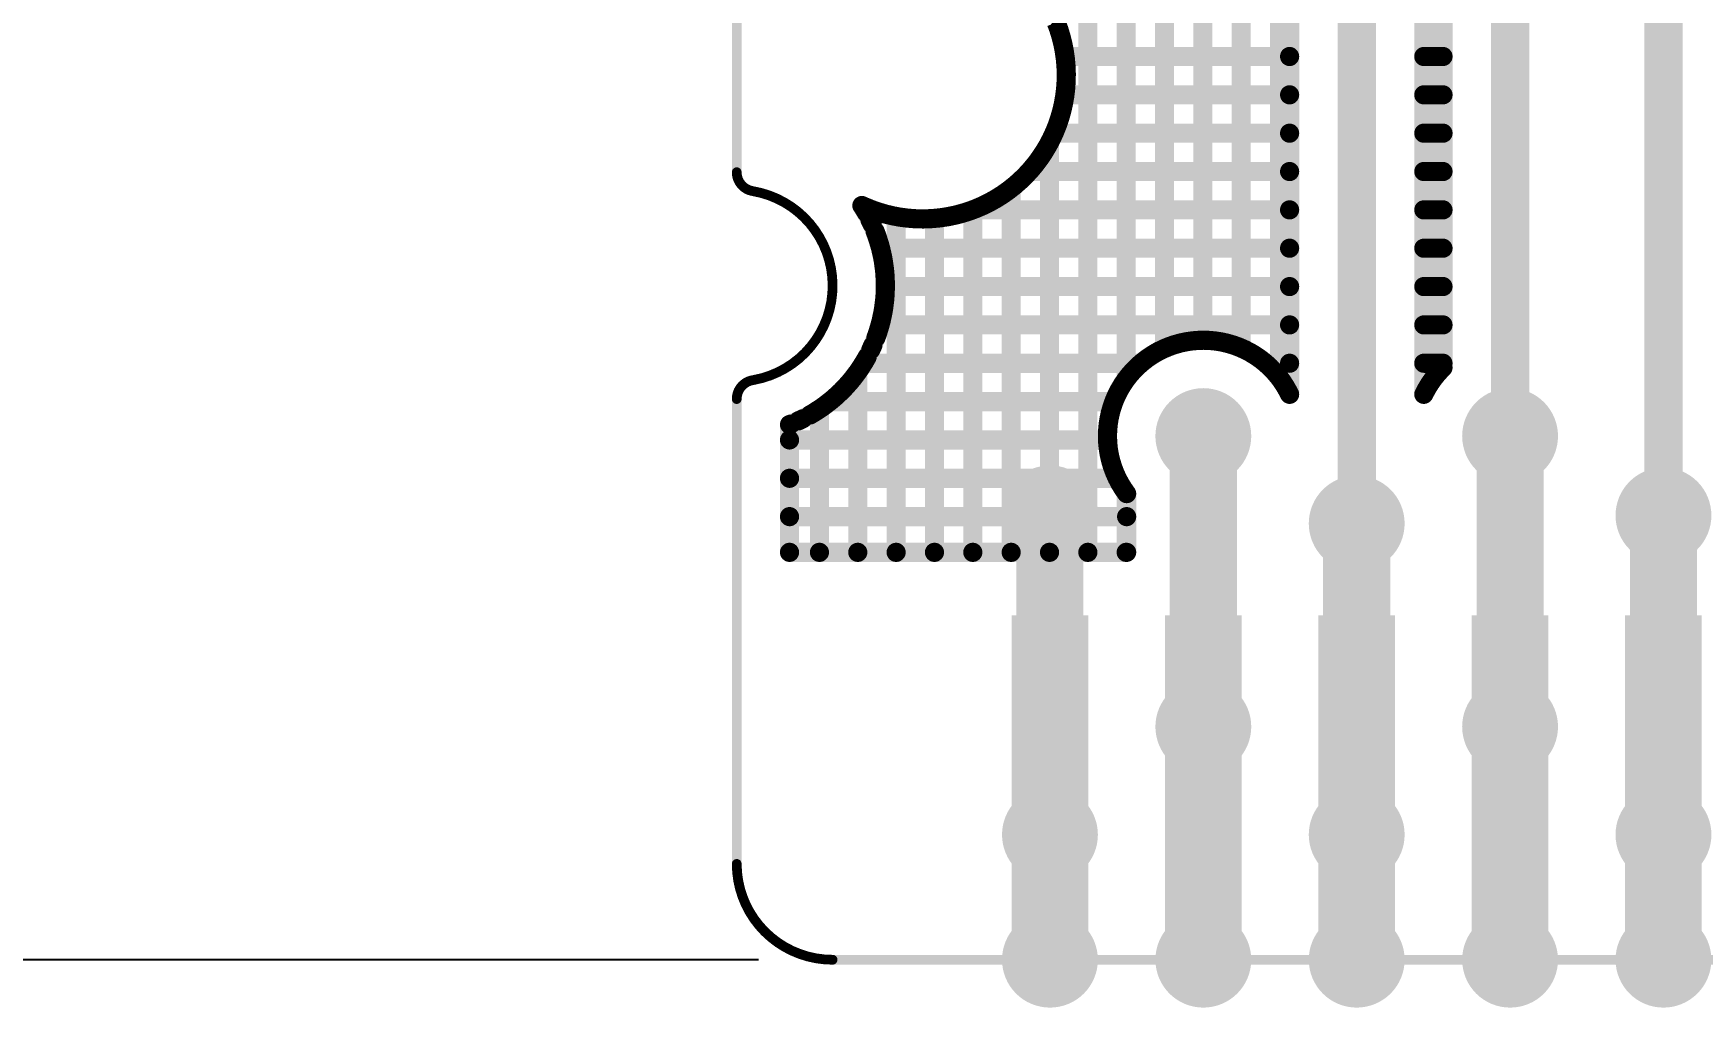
# Model space of a CAD drawing. Header units: millimetres. Extents: x 2479 to 2803, y 2230 to 2386.
# Drawn here: x 2544.54 to 2553.25, y 2288.17 to 2293.25 of the extents above; entities that cross this region are included whole.
import ezdxf

# ---------------------------------------------------------------- set-up
doc = ezdxf.new("R2010")
doc.units = ezdxf.units.MM
doc.layers.add('LAYER_23', color=9, linetype='Continuous')
doc.styles.add('標注', font='')
doc.styles.get('標注').set_extended_font_data('宋体')
doc.dimstyles.new('副本 標注', dxfattribs={"dimscale": 0, "dimtxt": 0.8, "dimasz": 0.6, "dimexe": 0.6, "dimexo": 0.4, "dimgap": 0.2, "dimtad": 0, "dimdsep": 46, "dimtxsty": '標注', "dimcen": 0.6, "dimazin": 2, "dimtfac": 1, "dimtmove": 0, "dimatfit": 3, "dimfxl": 1, "dimtolj": 1, "dimtzin": 0, "dimarcsym": 0})

# ---------------------------------------------------------------- blocks, each defined once
blk = doc.blocks.new('RECTANGLE_8')
blk.add_solid([(-0.2, 0.9), (0.2, 0.9), (-0.2, -0.9), (0.2, -0.9)])
blk = doc.blocks.new('ROUND_2')
at = {"const_width": 0.25}
blk.add_lwpolyline([(-0.125, 0, 1), (0.125, 0, 1)], format="xyb", close=True, dxfattribs=at)
blk = doc.blocks.new('ROUND_3')
at = {"const_width": 0.251}
blk.add_lwpolyline([(-0.1255, 0, 1), (0.1255, 0, 1)], format="xyb", close=True, dxfattribs=at)
blk = doc.blocks.new('ROUND_20')
at = {"const_width": 0.175}
blk.add_lwpolyline([(-0.0875, 0, 1), (0.0875, 0, 1)], format="xyb", close=True, dxfattribs=at)
blk = doc.blocks.new('ROUND_17')
at = {"const_width": 0.1}
blk.add_lwpolyline([(-0.05, 0, 1), (0.05, 0, 1)], format="xyb", close=True, dxfattribs=at)
blk = doc.blocks.new('ROUND_13')
at = {"const_width": 0.05}
blk.add_lwpolyline([(-0.025, 0, 1), (0.025, 0, 1)], format="xyb", close=True, dxfattribs=at)
blk = doc.blocks.new('ROUND_4')
at = {"const_width": 0.0254}
blk.add_lwpolyline([(-0.0127, 0, 1), (0.0127, 0, 1)], format="xyb", close=True, dxfattribs=at)
blk = doc.blocks.new('*D135')
at = {"color": 0, "lineweight": -2}
for p, q in [((2534.7054, 2303.9979), (2519.6473, 2303.9979)), ((2520.2473, 2303.3979), (2520.2473, 2299.4815)), ((2520.2473, 2289.0151), (2520.2473, 2292.9315)), ((2548.3259, 2288.4151), (2519.6473, 2288.4151))]:
    blk.add_line(p, q, dxfattribs=at)
at = {"color": 0}
for points in [[(2520.1473, 2303.3979), (2520.3473, 2303.3979), (2520.2473, 2303.9979)], [(2520.1473, 2289.0151), (2520.3473, 2289.0151), (2520.2473, 2288.4151)]]:
    blk.add_solid(points, dxfattribs=at)
at = {"layer": 'Defpoints', "color": 0}
for p in [(2535.1054, 2303.9979), (2520.2473, 2288.4151), (2548.7259, 2288.4151)]:
    blk.add_point(p, dxfattribs=at)
at = {"color": 0, "insert": (2520.2473, 2296.2065), "char_height": 1, "attachment_point": 5, "rotation": 90, "style": '標注'}
blk.add_mtext('\\A1;15.6%%P0.3', dxfattribs=at)

msp = doc.modelspace()

# ---------------------------------------------------------------- linework, layer by layer
at = {"layer": 'LAYER_23'}
for points, const_width in [([(2550.0446, 2290.5401), (2550.0446, 2301.3036)], 0.1), ([(2551.0446, 2291.4491), (2551.0446, 2299.4411)], 0.1), ([(2550.2446, 2291.4432), (2550.2446, 2299.3152)], 0.1), ([(2550.4446, 2291.6035), (2550.4446, 2299.1921)], 0.1), ([(2550.6446, 2291.6463), (2550.6446, 2299.1699)], 0.1), ([(2550.8446, 2291.6054), (2550.8446, 2299.2322)], 0.1), ([(2551.8446, 2291.4431), (2551.8446, 2297.9121)], 0.1), ([(2551.4469, 2290.69), (2551.4469, 2297.668)], 0.2), ([(2551.0969, 2291.3643), (2551.0969, 2297.668)], 0.1), ([(2551.7969, 2297.668), (2551.7969, 2291.3643)], 0.1), ([(2553.0469, 2290.7322), (2553.0469, 2294.8394)], 0.2), ([(2548.2132, 2292.5228), (2548.2132, 2294.8331)], 0.0508), ([(2552.2469, 2291.1464), (2552.2469, 2294.2464)], 0.2), ([(2551.8969, 2291.5035), (2551.8969, 2294.2464)], 0.1), ([(2549.8804, 2293.3028), (2549.8937, 2293.2661)], 0.1), ([(2549.8937, 2293.2661), (2549.9051, 2293.2288)], 0.1), ([(2549.9051, 2293.2288), (2549.9145, 2293.1909)], 0.1), ([(2549.9145, 2293.1909), (2549.9219, 2293.1526)], 0.1), ([(2549.9219, 2293.1526), (2549.9273, 2293.1139)], 0.1), ([(2549.9256, 2293.1263), (2551.0969, 2293.1263)], 0.1), ([(2549.9256, 2293.1263), (2551.0969, 2293.1263)], 0.1), ([(2549.9273, 2293.1139), (2549.9307, 2293.075)], 0.1), ([(2549.9307, 2293.075), (2549.9321, 2293.036)], 0.1), ([(2551.7969, 2293.1263), (2551.8969, 2293.1263)], 0.1), ([(2551.7969, 2293.1263), (2551.8969, 2293.1263)], 0.1), ([(2549.9314, 2292.997), (2549.9287, 2292.958)], 0.1), ([(2549.9321, 2293.036), (2549.9314, 2292.997)], 0.1), ([(2549.924, 2292.9193), (2549.9173, 2292.8808)], 0.1), ([(2549.9287, 2292.958), (2549.924, 2292.9193)], 0.1), ([(2549.9249, 2292.9263), (2551.0969, 2292.9263)], 0.1), ([(2549.9249, 2292.9263), (2551.0969, 2292.9263)], 0.1), ([(2551.7969, 2292.9263), (2551.8969, 2292.9263)], 0.1), ([(2551.7969, 2292.9263), (2551.8969, 2292.9263)], 0.1), ([(2549.9086, 2292.8428), (2549.8979, 2292.8052)], 0.1), ([(2549.9173, 2292.8808), (2549.9086, 2292.8428)], 0.1), ([(2549.8708, 2292.7321), (2549.8544, 2292.6966)], 0.1), ([(2549.8682, 2292.7263), (2551.0969, 2292.7263)], 0.1), ([(2549.8682, 2292.7263), (2551.0969, 2292.7263)], 0.1), ([(2549.8853, 2292.7683), (2549.8708, 2292.7321)], 0.1), ([(2549.8979, 2292.8052), (2549.8853, 2292.7683)], 0.1), ([(2551.7969, 2292.7263), (2551.8969, 2292.7263)], 0.1), ([(2551.7969, 2292.7263), (2551.8969, 2292.7263)], 0.1), ([(2549.8362, 2292.6621), (2549.8162, 2292.6286)], 0.1), ([(2549.8544, 2292.6966), (2549.8362, 2292.6621)], 0.1), ([(2549.8446, 2290.5401), (2549.8446, 2292.6781)], 0.1), ([(2549.7712, 2292.5648), (2549.7462, 2292.5348)], 0.1), ([(2549.7945, 2292.5961), (2549.7712, 2292.5648)], 0.1), ([(2549.8162, 2292.6286), (2549.7945, 2292.5961)], 0.1), ([(2548.2137, 2292.5133), (2548.2132, 2292.5228)], 0.0508), ([(2548.2149, 2292.5047), (2548.2137, 2292.5133)], 0.0508), ([(2548.2168, 2292.4962), (2548.2149, 2292.5047)], 0.0508), ([(2548.2195, 2292.4879), (2548.2168, 2292.4962)], 0.0508), ([(2549.6918, 2292.4789), (2549.6625, 2292.4531)], 0.1), ([(2549.7197, 2292.5061), (2549.6918, 2292.4789)], 0.1), ([(2549.7462, 2292.5348), (2549.7197, 2292.5061)], 0.1), ([(2549.7384, 2292.5263), (2551.0969, 2292.5263)], 0.1), ([(2549.7384, 2292.5263), (2551.0969, 2292.5263)], 0.1), ([(2551.7969, 2292.5263), (2551.8969, 2292.5263)], 0.1), ([(2551.7969, 2292.5263), (2551.8969, 2292.5263)], 0.1), ([(2548.2229, 2292.4799), (2548.2195, 2292.4879)], 0.0508), ([(2548.227, 2292.4722), (2548.2229, 2292.4799)], 0.0508), ([(2548.2317, 2292.4648), (2548.227, 2292.4722)], 0.0508), ([(2548.2371, 2292.4579), (2548.2317, 2292.4648)], 0.0508), ([(2548.243, 2292.4516), (2548.2371, 2292.4579)], 0.0508), ([(2548.2495, 2292.4457), (2548.243, 2292.4516)], 0.0508), ([(2548.2565, 2292.4404), (2548.2495, 2292.4457)], 0.0508), ([(2548.2639, 2292.4358), (2548.2565, 2292.4404)], 0.0508), ([(2548.2716, 2292.4318), (2548.2639, 2292.4358)], 0.0508), ([(2548.2797, 2292.4286), (2548.2716, 2292.4318)], 0.0508), ([(2548.2881, 2292.426), (2548.2797, 2292.4286)], 0.0508), ([(2548.2966, 2292.4242), (2548.2881, 2292.426)], 0.0508), ([(2548.3392, 2292.415), (2548.2966, 2292.4242)], 0.0508), ([(2548.3809, 2292.4022), (2548.3392, 2292.415)], 0.0508), ([(2548.4213, 2292.3858), (2548.3809, 2292.4022)], 0.0508), ([(2549.5671, 2292.3854), (2549.533, 2292.3663)], 0.1), ([(2549.6, 2292.4063), (2549.5671, 2292.3854)], 0.1), ([(2549.6319, 2292.4289), (2549.6, 2292.4063)], 0.1), ([(2549.6625, 2292.4531), (2549.6319, 2292.4289)], 0.1), ([(2549.6446, 2290.5401), (2549.6446, 2292.439)], 0.1), ([(2548.4602, 2292.3659), (2548.4213, 2292.3858)], 0.0508), ([(2548.4971, 2292.3428), (2548.4602, 2292.3659)], 0.0508), ([(2548.5319, 2292.3165), (2548.4971, 2292.3428)], 0.0508), ([(2548.5643, 2292.2872), (2548.5319, 2292.3165)], 0.0508), ([(2548.8788, 2292.3432), (2548.8659, 2292.349)], 0.1), ([(2548.8659, 2292.349), (2548.8757, 2292.3338)], 0.1), ([(2548.8757, 2292.3338), (2548.8879, 2292.3131)], 0.1), ([(2548.9149, 2292.3283), (2548.8788, 2292.3432)], 0.1), ([(2548.8801, 2292.3263), (2548.9205, 2292.3263)], 0.1), ([(2548.8801, 2292.3263), (2548.9205, 2292.3263)], 0.1), ([(2548.8879, 2292.3131), (2548.9083, 2292.2746)], 0.1), ([(2548.9517, 2292.3154), (2548.9149, 2292.3283)], 0.1), ([(2548.9891, 2292.3044), (2548.9517, 2292.3154)], 0.1), ([(2549.0271, 2292.2953), (2548.9891, 2292.3044)], 0.1), ([(2549.0655, 2292.2882), (2549.0271, 2292.2953)], 0.1), ([(2549.0446, 2290.5401), (2549.0446, 2292.2921)], 0.1), ([(2549.3124, 2292.2905), (2549.2738, 2292.2847)], 0.1), ([(2549.3507, 2292.2983), (2549.3124, 2292.2905)], 0.1), ([(2549.3884, 2292.308), (2549.3507, 2292.2983)], 0.1), ([(2549.4257, 2292.3197), (2549.3884, 2292.308)], 0.1), ([(2549.4623, 2292.3334), (2549.4257, 2292.3197)], 0.1), ([(2549.4434, 2292.3263), (2551.0969, 2292.3263)], 0.1), ([(2549.4434, 2292.3263), (2551.0969, 2292.3263)], 0.1), ([(2549.4446, 2290.5401), (2549.4446, 2292.3268)], 0.1), ([(2549.4981, 2292.3489), (2549.4623, 2292.3334)], 0.1), ([(2549.533, 2292.3663), (2549.4981, 2292.3489)], 0.1), ([(2551.7969, 2292.3263), (2551.8969, 2292.3263)], 0.1), ([(2551.7969, 2292.3263), (2551.8969, 2292.3263)], 0.1), ([(2548.594, 2292.2553), (2548.5643, 2292.2872)], 0.0508), ([(2548.6208, 2292.2208), (2548.594, 2292.2553)], 0.0508), ([(2548.9083, 2292.2746), (2548.9186, 2292.2529)], 0.1), ([(2548.9186, 2292.2529), (2548.9356, 2292.2127)], 0.1), ([(2548.9356, 2292.2127), (2548.9439, 2292.1902)], 0.1), ([(2549.1042, 2292.2832), (2549.0655, 2292.2882)], 0.1), ([(2549.1431, 2292.2801), (2549.1042, 2292.2832)], 0.1), ([(2549.1821, 2292.2791), (2549.1431, 2292.2801)], 0.1), ([(2549.1959, 2292.2792), (2549.1821, 2292.2791)], 0.1), ([(2549.2349, 2292.281), (2549.1959, 2292.2792)], 0.1), ([(2549.2738, 2292.2847), (2549.2349, 2292.281)], 0.1), ([(2549.2446, 2290.5401), (2549.2446, 2292.2819)], 0.1), ([(2548.6445, 2292.1842), (2548.6208, 2292.2208)], 0.0508), ([(2548.6649, 2292.1457), (2548.6445, 2292.1842)], 0.0508), ([(2548.6819, 2292.1055), (2548.6649, 2292.1457)], 0.0508), ([(2548.9439, 2292.1902), (2548.9573, 2292.1487)], 0.1), ([(2548.9573, 2292.1487), (2548.9637, 2292.1255)], 0.1), ([(2548.9635, 2292.1263), (2551.0969, 2292.1263)], 0.1), ([(2548.9635, 2292.1263), (2551.0969, 2292.1263)], 0.1), ([(2548.9637, 2292.1255), (2548.9735, 2292.083)], 0.1), ([(2551.7969, 2292.1263), (2551.8969, 2292.1263)], 0.1), ([(2551.7969, 2292.1263), (2551.8969, 2292.1263)], 0.1), ([(2548.6953, 2292.064), (2548.6819, 2292.1055)], 0.0508), ([(2548.705, 2292.0215), (2548.6953, 2292.064)], 0.0508), ([(2548.9735, 2292.083), (2548.9778, 2292.0594)], 0.1), ([(2548.9778, 2292.0594), (2548.9838, 2292.0161)], 0.1), ([(2548.711, 2291.9783), (2548.705, 2292.0215)], 0.0508), ([(2548.7132, 2291.9347), (2548.711, 2291.9783)], 0.0508), ([(2548.9838, 2292.0161), (2548.9861, 2291.9922)], 0.1), ([(2548.9861, 2291.9922), (2548.9883, 2291.9487)], 0.1), ([(2548.9883, 2291.9487), (2548.9885, 2291.9246)], 0.1), ([(2548.7063, 2291.8478), (2548.7116, 2291.8911)], 0.0508), ([(2548.7116, 2291.8911), (2548.7132, 2291.9347)], 0.0508), ([(2548.9849, 2291.8571), (2548.9795, 2291.8138)], 0.1), ([(2548.9869, 2291.881), (2548.9849, 2291.8571)], 0.1), ([(2548.9885, 2291.9246), (2548.9869, 2291.881)], 0.1), ([(2548.9884, 2291.9263), (2551.0969, 2291.9263)], 0.1), ([(2548.9884, 2291.9263), (2551.0969, 2291.9263)], 0.1), ([(2551.7969, 2291.9263), (2551.8969, 2291.9263)], 0.1), ([(2551.7969, 2291.9263), (2551.8969, 2291.9263)], 0.1), ([(2548.6843, 2291.7635), (2548.6971, 2291.8052)], 0.0508), ([(2548.6971, 2291.8052), (2548.7063, 2291.8478)], 0.0508), ([(2548.9755, 2291.7901), (2548.9664, 2291.7475)], 0.1), ([(2548.9795, 2291.8138), (2548.9755, 2291.7901)], 0.1), ([(2548.648, 2291.6842), (2548.6679, 2291.7231)], 0.0508), ([(2548.6679, 2291.7231), (2548.6843, 2291.7635)], 0.0508), ([(2548.9475, 2291.6825), (2548.9395, 2291.6599)], 0.1), ([(2548.9603, 2291.7242), (2548.9475, 2291.6825)], 0.1), ([(2548.9664, 2291.7475), (2548.9603, 2291.7242)], 0.1), ([(2548.9609, 2291.7263), (2551.0969, 2291.7263)], 0.1), ([(2548.9609, 2291.7263), (2551.0969, 2291.7263)], 0.1), ([(2551.7969, 2291.7263), (2551.8969, 2291.7263)], 0.1), ([(2551.7969, 2291.7263), (2551.8969, 2291.7263)], 0.1), ([(2548.5985, 2291.6125), (2548.6248, 2291.6473)], 0.0508), ([(2548.6248, 2291.6473), (2548.648, 2291.6842)], 0.0508), ([(2548.9131, 2291.5976), (2548.8932, 2291.5588)], 0.1), ([(2548.9231, 2291.6195), (2548.9131, 2291.5976)], 0.1), ([(2548.9395, 2291.6599), (2548.9231, 2291.6195)], 0.1), ([(2550.4103, 2291.5869), (2550.4389, 2291.601)], 0.1), ([(2550.4389, 2291.601), (2550.4683, 2291.6134)], 0.1), ([(2550.4683, 2291.6134), (2550.4984, 2291.6238)], 0.1), ([(2550.4984, 2291.6238), (2550.5291, 2291.6323)], 0.1), ([(2550.5291, 2291.6323), (2550.5603, 2291.6388)], 0.1), ([(2550.5603, 2291.6388), (2550.5918, 2291.6433)], 0.1), ([(2550.5918, 2291.6433), (2550.6236, 2291.6458)], 0.1), ([(2550.6236, 2291.6458), (2550.6469, 2291.6464)], 0.1), ([(2550.6469, 2291.6464), (2550.6788, 2291.6454)], 0.1), ([(2550.6788, 2291.6454), (2550.7105, 2291.6423)], 0.1), ([(2550.7105, 2291.6423), (2550.742, 2291.6373)], 0.1), ([(2550.742, 2291.6373), (2550.7731, 2291.6302)], 0.1), ([(2550.7731, 2291.6302), (2550.8036, 2291.6212)], 0.1), ([(2550.8036, 2291.6212), (2550.8336, 2291.6103)], 0.1), ([(2550.8336, 2291.6103), (2550.8627, 2291.5974)], 0.1), ([(2550.8627, 2291.5974), (2550.891, 2291.5828)], 0.1), ([(2548.5029, 2291.5236), (2548.5373, 2291.5504)], 0.0508), ([(2548.5373, 2291.5504), (2548.5693, 2291.5801)], 0.0508), ([(2548.5693, 2291.5801), (2548.5985, 2291.6125)], 0.0508), ([(2548.8813, 2291.5379), (2548.8582, 2291.501)], 0.1), ([(2548.8741, 2291.5263), (2550.3223, 2291.5263)], 0.1), ([(2548.8741, 2291.5263), (2550.3223, 2291.5263)], 0.1), ([(2548.8932, 2291.5588), (2548.8813, 2291.5379)], 0.1), ([(2550.2842, 2291.4905), (2550.3069, 2291.5129)], 0.1), ([(2550.3069, 2291.5129), (2550.3309, 2291.5338)], 0.1), ([(2550.3309, 2291.5338), (2550.3562, 2291.5532)], 0.1), ([(2550.3562, 2291.5532), (2550.3827, 2291.5709)], 0.1), ([(2550.3827, 2291.5709), (2550.4103, 2291.5869)], 0.1), ([(2550.891, 2291.5828), (2550.9183, 2291.5663)], 0.1), ([(2550.9183, 2291.5663), (2550.9446, 2291.5482)], 0.1), ([(2550.9446, 2291.5482), (2550.9695, 2291.5284)], 0.1), ([(2550.9695, 2291.5284), (2550.9932, 2291.5071)], 0.1), ([(2550.9718, 2291.5263), (2551.0969, 2291.5263)], 0.1), ([(2550.9718, 2291.5263), (2551.0969, 2291.5263)], 0.1), ([(2550.9932, 2291.5071), (2551.0155, 2291.4843)], 0.1), ([(2551.7969, 2291.5263), (2551.8969, 2291.5263)], 0.1), ([(2551.7969, 2291.5263), (2551.8969, 2291.5263)], 0.1), ([(2548.3036, 2291.4394), (2548.3461, 2291.4491)], 0.0508), ([(2548.3461, 2291.4491), (2548.3876, 2291.4625)], 0.0508), ([(2548.3876, 2291.4625), (2548.4278, 2291.4795)], 0.0508), ([(2548.4278, 2291.4795), (2548.4663, 2291.4999)], 0.0508), ([(2548.4663, 2291.4999), (2548.5029, 2291.5236)], 0.0508), ([(2548.8029, 2291.4279), (2548.7737, 2291.3955)], 0.1), ([(2548.8182, 2291.4464), (2548.8029, 2291.4279)], 0.1), ([(2548.8445, 2291.4812), (2548.8182, 2291.4464)], 0.1), ([(2548.8582, 2291.501), (2548.8445, 2291.4812)], 0.1), ([(2548.8446, 2290.5401), (2548.8446, 2291.4813)], 0.1), ([(2550.2254, 2291.4153), (2550.2434, 2291.4416)], 0.1), ([(2550.2434, 2291.4416), (2550.263, 2291.4667)], 0.1), ([(2550.263, 2291.4667), (2550.2842, 2291.4905)], 0.1), ([(2551.0155, 2291.4843), (2551.0363, 2291.4601)], 0.1), ([(2551.0363, 2291.4601), (2551.0555, 2291.4347)], 0.1), ([(2551.0555, 2291.4347), (2551.073, 2291.4081)], 0.1), ([(2551.8117, 2291.3926), (2551.8283, 2291.4198)], 0.1), ([(2551.8283, 2291.4198), (2551.8466, 2291.4459)], 0.1), ([(2551.8466, 2291.4459), (2551.8665, 2291.4708)], 0.1), ([(2551.8665, 2291.4708), (2551.8879, 2291.4944)], 0.1), ([(2551.8879, 2291.4944), (2551.8969, 2291.5035)], 0.1), ([(2548.2136, 2291.3483), (2548.2148, 2291.3569)], 0.0508), ([(2548.2148, 2291.3569), (2548.2167, 2291.3654)], 0.0508), ([(2548.2167, 2291.3654), (2548.2193, 2291.3738)], 0.0508), ([(2548.2193, 2291.3738), (2548.2226, 2291.3818)], 0.0508), ([(2548.2226, 2291.3818), (2548.2266, 2291.3896)], 0.0508), ([(2548.2266, 2291.3896), (2548.2313, 2291.3969)], 0.0508), ([(2548.2313, 2291.3969), (2548.2366, 2291.4038)], 0.0508), ([(2548.2366, 2291.4038), (2548.2425, 2291.4103)], 0.0508), ([(2548.2425, 2291.4103), (2548.249, 2291.4162)], 0.0508), ([(2548.249, 2291.4162), (2548.2559, 2291.4215)], 0.0508), ([(2548.2559, 2291.4215), (2548.2632, 2291.4262)], 0.0508), ([(2548.2632, 2291.4262), (2548.271, 2291.4302)], 0.0508), ([(2548.271, 2291.4302), (2548.279, 2291.4335)], 0.0508), ([(2548.279, 2291.4335), (2548.2874, 2291.4361)], 0.0508), ([(2548.2874, 2291.4361), (2548.2966, 2291.4382)], 0.0508), ([(2548.2966, 2291.4382), (2548.3036, 2291.4394)], 0.0508), ([(2548.7065, 2291.3331), (2548.6721, 2291.3063)], 0.1), ([(2548.7248, 2291.3487), (2548.7065, 2291.3331)], 0.1), ([(2548.7568, 2291.3784), (2548.7248, 2291.3487)], 0.1), ([(2548.7737, 2291.3955), (2548.7568, 2291.3784)], 0.1), ([(2550.182, 2291.3302), (2550.1946, 2291.3595)], 0.1), ([(2550.1946, 2291.3595), (2550.2091, 2291.3879)], 0.1), ([(2550.2091, 2291.3879), (2550.2254, 2291.4153)], 0.1), ([(2551.073, 2291.4081), (2551.0888, 2291.3804)], 0.1), ([(2551.0888, 2291.3804), (2551.0969, 2291.3643)], 0.1), ([(2551.7969, 2291.3643), (2551.8117, 2291.3926)], 0.1), ([(2548.2132, 2291.3396), (2548.2136, 2291.3483)], 0.0508), ([(2548.2132, 2288.9151), (2548.2132, 2291.3396)], 0.0508), ([(2548.5952, 2291.2565), (2548.5567, 2291.2361)], 0.1), ([(2548.6159, 2291.2687), (2548.5952, 2291.2565)], 0.1), ([(2548.6525, 2291.2924), (2548.6159, 2291.2687)], 0.1), ([(2548.6446, 2290.5401), (2548.6446, 2291.2873)], 0.1), ([(2548.6721, 2291.3063), (2548.6525, 2291.2924)], 0.1), ([(2548.6978, 2291.3263), (2550.1806, 2291.3263)], 0.1), ([(2548.6978, 2291.3263), (2550.1806, 2291.3263)], 0.1), ([(2550.1555, 2291.2385), (2550.1624, 2291.2696)], 0.1), ([(2550.1624, 2291.2696), (2550.1712, 2291.3002)], 0.1), ([(2550.1712, 2291.3002), (2550.182, 2291.3302)], 0.1), ([(2550.6469, 2291.1464), (2550.6469, 2289.3115)], 0.35), ([(2552.2469, 2291.1464), (2552.2469, 2289.3115)], 0.35), ([(2548.4948, 2291.2089), (2548.4886, 2291.2063)], 0.1), ([(2548.4886, 2291.2063), (2548.4886, 2290.5401)], 0.1), ([(2548.5349, 2291.2258), (2548.4948, 2291.2089)], 0.1), ([(2548.5567, 2291.2361), (2548.5349, 2291.2258)], 0.1), ([(2550.147, 2291.1434), (2550.1478, 2291.1753)], 0.1), ([(2550.1478, 2291.1753), (2550.1506, 2291.207)], 0.1), ([(2550.1506, 2291.207), (2550.1555, 2291.2385)], 0.1), ([(2548.4886, 2291.1263), (2550.1476, 2291.1263)], 0.1), ([(2548.4886, 2291.1263), (2550.1476, 2291.1263)], 0.1), ([(2550.1482, 2291.1116), (2550.147, 2291.1434)], 0.1), ([(2550.1514, 2291.0799), (2550.1482, 2291.1116)], 0.1), ([(2550.1566, 2291.0484), (2550.1514, 2291.0799)], 0.1), ([(2550.1639, 2291.0174), (2550.1566, 2291.0484)], 0.1), ([(2550.1731, 2290.9869), (2550.1639, 2291.0174)], 0.1), ([(2550.1842, 2290.957), (2550.1731, 2290.9869)], 0.1), ([(2548.4886, 2290.9263), (2550.198, 2290.9263)], 0.1), ([(2548.4886, 2290.9263), (2550.198, 2290.9263)], 0.1), ([(2550.1972, 2290.9279), (2550.1842, 2290.957)], 0.1), ([(2550.212, 2290.8997), (2550.1972, 2290.9279)], 0.1), ([(2550.2286, 2290.8725), (2550.212, 2290.8997)], 0.1), ([(2549.8469, 2290.7429), (2549.8469, 2289.3115)], 0.35), ([(2550.2469, 2290.8464), (2550.2286, 2290.8725)], 0.1), ([(2550.2446, 2290.5401), (2550.2446, 2290.8497)], 0.1), ([(2550.2469, 2290.5401), (2550.2469, 2290.8464)], 0.1), ([(2551.4469, 2290.69), (2551.4469, 2289.3115)], 0.35), ([(2553.0469, 2290.7322), (2553.0469, 2289.3115)], 0.35), ([(2548.4886, 2290.7263), (2550.2469, 2290.7263)], 0.1), ([(2548.4886, 2290.7263), (2550.2469, 2290.7263)], 0.1), ([(2548.4886, 2290.5401), (2550.2469, 2290.5401)], 0.1), ([(2548.2152, 2288.8715), (2548.2132, 2288.9151)], 0.0508), ([(2548.2208, 2288.8283), (2548.2152, 2288.8715)], 0.0508), ([(2548.2303, 2288.7857), (2548.2208, 2288.8283)], 0.0508), ([(2548.2434, 2288.7441), (2548.2303, 2288.7857)], 0.0508), ([(2548.2601, 2288.7038), (2548.2434, 2288.7441)], 0.0508), ([(2548.2802, 2288.6651), (2548.2601, 2288.7038)], 0.0508), ([(2548.3037, 2288.6283), (2548.2802, 2288.6651)], 0.0508), ([(2548.3302, 2288.5937), (2548.3037, 2288.6283)], 0.0508), ([(2548.3597, 2288.5615), (2548.3302, 2288.5937)], 0.0508), ([(2548.3919, 2288.5321), (2548.3597, 2288.5615)], 0.0508), ([(2548.4265, 2288.5055), (2548.3919, 2288.5321)], 0.0508), ([(2548.4632, 2288.4821), (2548.4265, 2288.5055)], 0.0508), ([(2548.5019, 2288.4619), (2548.4632, 2288.4821)], 0.0508), ([(2548.5422, 2288.4453), (2548.5019, 2288.4619)], 0.0508), ([(2548.5838, 2288.4321), (2548.5422, 2288.4453)], 0.0508), ([(2548.6264, 2288.4227), (2548.5838, 2288.4321)], 0.0508), ([(2548.6697, 2288.417), (2548.6264, 2288.4227)], 0.0508), ([(2548.7132, 2288.4151), (2548.6697, 2288.417)], 0.0508), ([(2559.7132, 2288.4151), (2548.7132, 2288.4151)], 0.0508)]:
    msp.add_lwpolyline(points, dxfattribs=dict(at, const_width=const_width))

# ---------------------------------------------------------------- block references
at = {"layer": 'LAYER_23', "xscale": -1}
for name, p in [('ROUND_13', (2549.8937, 2293.2661)), ('ROUND_13', (2549.9051, 2293.2288)), ('ROUND_13', (2549.9145, 2293.1909)), ('ROUND_13', (2549.9219, 2293.1526)), ('ROUND_13', (2549.9256, 2293.1263)), ('ROUND_13', (2549.9256, 2293.1263)), ('ROUND_13', (2549.9273, 2293.1139)), ('ROUND_13', (2549.9307, 2293.075)), ('ROUND_13', (2551.0969, 2293.1263)), ('ROUND_13', (2551.0969, 2293.1263)), ('ROUND_13', (2551.7969, 2293.1263)), ('ROUND_13', (2551.7969, 2293.1263)), ('ROUND_13', (2551.8969, 2293.1263)), ('ROUND_13', (2551.8969, 2293.1263)), ('ROUND_13', (2549.9314, 2292.997)), ('ROUND_13', (2549.9321, 2293.036)), ('ROUND_13', (2549.924, 2292.9193)), ('ROUND_13', (2549.9249, 2292.9263)), ('ROUND_13', (2549.9249, 2292.9263)), ('ROUND_13', (2549.9287, 2292.958)), ('ROUND_13', (2551.0969, 2292.9263)), ('ROUND_13', (2551.0969, 2292.9263)), ('ROUND_13', (2551.7969, 2292.9263)), ('ROUND_13', (2551.7969, 2292.9263)), ('ROUND_13', (2551.8969, 2292.9263)), ('ROUND_13', (2551.8969, 2292.9263)), ('ROUND_13', (2549.9086, 2292.8428)), ('ROUND_13', (2549.9173, 2292.8808)), ('ROUND_13', (2549.8682, 2292.7263)), ('ROUND_13', (2549.8682, 2292.7263)), ('ROUND_13', (2549.8708, 2292.7321)), ('ROUND_13', (2549.8853, 2292.7683)), ('ROUND_13', (2549.8979, 2292.8052)), ('ROUND_13', (2551.0969, 2292.7263)), ('ROUND_13', (2551.0969, 2292.7263)), ('ROUND_13', (2551.7969, 2292.7263)), ('ROUND_13', (2551.7969, 2292.7263)), ('ROUND_13', (2551.8969, 2292.7263)), ('ROUND_13', (2551.8969, 2292.7263)), ('ROUND_13', (2549.8362, 2292.6621)), ('ROUND_13', (2549.8446, 2292.6781)), ('ROUND_13', (2549.8544, 2292.6966)), ('ROUND_13', (2549.7712, 2292.5648)), ('ROUND_13', (2549.7945, 2292.5961)), ('ROUND_13', (2549.8162, 2292.6286)), ('ROUND_4', (2548.2132, 2292.5228)), ('ROUND_4', (2548.2137, 2292.5133)), ('ROUND_4', (2548.2149, 2292.5047)), ('ROUND_4', (2548.2168, 2292.4962)), ('ROUND_13', (2549.6918, 2292.4789)), ('ROUND_13', (2549.7197, 2292.5061)), ('ROUND_13', (2549.7384, 2292.5263)), ('ROUND_13', (2549.7384, 2292.5263)), ('ROUND_13', (2549.7462, 2292.5348)), ('ROUND_13', (2551.0969, 2292.5263)), ('ROUND_13', (2551.0969, 2292.5263)), ('ROUND_13', (2551.7969, 2292.5263)), ('ROUND_13', (2551.7969, 2292.5263)), ('ROUND_13', (2551.8969, 2292.5263)), ('ROUND_13', (2551.8969, 2292.5263)), ('ROUND_4', (2548.2195, 2292.4879)), ('ROUND_4', (2548.2229, 2292.4799)), ('ROUND_4', (2548.227, 2292.4722)), ('ROUND_4', (2548.2317, 2292.4648)), ('ROUND_4', (2548.2371, 2292.4579)), ('ROUND_4', (2548.243, 2292.4516)), ('ROUND_4', (2548.2495, 2292.4457)), ('ROUND_4', (2548.2565, 2292.4404)), ('ROUND_4', (2548.2639, 2292.4358)), ('ROUND_4', (2548.2716, 2292.4318)), ('ROUND_4', (2548.2797, 2292.4286)), ('ROUND_4', (2548.2881, 2292.426)), ('ROUND_4', (2548.2966, 2292.4242)), ('ROUND_4', (2548.3392, 2292.415)), ('ROUND_4', (2548.3809, 2292.4022)), ('ROUND_13', (2549.5671, 2292.3854)), ('ROUND_13', (2549.6, 2292.4063)), ('ROUND_13', (2549.6319, 2292.4289)), ('ROUND_13', (2549.6446, 2292.439)), ('ROUND_13', (2549.6625, 2292.4531)), ('ROUND_4', (2548.4213, 2292.3858)), ('ROUND_4', (2548.4602, 2292.3659)), ('ROUND_4', (2548.4971, 2292.3428)), ('ROUND_4', (2548.5319, 2292.3165)), ('ROUND_13', (2548.8659, 2292.349)), ('ROUND_13', (2548.8757, 2292.3338)), ('ROUND_13', (2548.8788, 2292.3432)), ('ROUND_13', (2548.8801, 2292.3263)), ('ROUND_13', (2548.8801, 2292.3263)), ('ROUND_13', (2548.8879, 2292.3131)), ('ROUND_13', (2548.9149, 2292.3283)), ('ROUND_13', (2548.9205, 2292.3263)), ('ROUND_13', (2548.9205, 2292.3263)), ('ROUND_13', (2548.9517, 2292.3154)), ('ROUND_13', (2548.9891, 2292.3044)), ('ROUND_13', (2549.0271, 2292.2953)), ('ROUND_13', (2549.0446, 2292.2921)), ('ROUND_13', (2549.3124, 2292.2905)), ('ROUND_13', (2549.3507, 2292.2983)), ('ROUND_13', (2549.3884, 2292.308)), ('ROUND_13', (2549.4257, 2292.3197)), ('ROUND_13', (2549.4434, 2292.3263)), ('ROUND_13', (2549.4434, 2292.3263)), ('ROUND_13', (2549.4446, 2292.3268)), ('ROUND_13', (2549.4623, 2292.3334)), ('ROUND_13', (2549.4981, 2292.3489)), ('ROUND_13', (2549.533, 2292.3663)), ('ROUND_13', (2551.0969, 2292.3263)), ('ROUND_13', (2551.0969, 2292.3263)), ('ROUND_13', (2551.7969, 2292.3263)), ('ROUND_13', (2551.7969, 2292.3263)), ('ROUND_13', (2551.8969, 2292.3263)), ('ROUND_13', (2551.8969, 2292.3263)), ('ROUND_4', (2548.5643, 2292.2872)), ('ROUND_4', (2548.594, 2292.2553)), ('ROUND_13', (2548.9083, 2292.2746)), ('ROUND_13', (2548.9186, 2292.2529)), ('ROUND_13', (2548.9356, 2292.2127)), ('ROUND_13', (2549.0655, 2292.2882)), ('ROUND_13', (2549.1042, 2292.2832)), ('ROUND_13', (2549.1431, 2292.2801)), ('ROUND_13', (2549.1821, 2292.2791)), ('ROUND_13', (2549.1959, 2292.2792)), ('ROUND_13', (2549.2349, 2292.281)), ('ROUND_13', (2549.2446, 2292.2819)), ('ROUND_13', (2549.2738, 2292.2847)), ('ROUND_4', (2548.6208, 2292.2208)), ('ROUND_4', (2548.6445, 2292.1842)), ('ROUND_4', (2548.6649, 2292.1457)), ('ROUND_13', (2548.9439, 2292.1902)), ('ROUND_13', (2548.9573, 2292.1487)), ('ROUND_13', (2548.9635, 2292.1263)), ('ROUND_13', (2548.9635, 2292.1263)), ('ROUND_13', (2548.9637, 2292.1255)), ('ROUND_13', (2551.0969, 2292.1263)), ('ROUND_13', (2551.0969, 2292.1263)), ('ROUND_13', (2551.7969, 2292.1263)), ('ROUND_13', (2551.7969, 2292.1263)), ('ROUND_13', (2551.8969, 2292.1263)), ('ROUND_13', (2551.8969, 2292.1263)), ('ROUND_4', (2548.6819, 2292.1055)), ('ROUND_4', (2548.6953, 2292.064)), ('ROUND_13', (2548.9735, 2292.083)), ('ROUND_13', (2548.9778, 2292.0594)), ('ROUND_4', (2548.705, 2292.0215)), ('ROUND_4', (2548.711, 2291.9783)), ('ROUND_13', (2548.9838, 2292.0161)), ('ROUND_13', (2548.9861, 2291.9922)), ('ROUND_13', (2548.9883, 2291.9487)), ('ROUND_4', (2548.7116, 2291.8911)), ('ROUND_4', (2548.7132, 2291.9347)), ('ROUND_13', (2548.9849, 2291.8571)), ('ROUND_13', (2548.9869, 2291.881)), ('ROUND_13', (2548.9884, 2291.9263)), ('ROUND_13', (2548.9884, 2291.9263)), ('ROUND_13', (2548.9885, 2291.9246)), ('ROUND_13', (2551.0969, 2291.9263)), ('ROUND_13', (2551.0969, 2291.9263)), ('ROUND_13', (2551.7969, 2291.9263)), ('ROUND_13', (2551.7969, 2291.9263)), ('ROUND_13', (2551.8969, 2291.9263)), ('ROUND_13', (2551.8969, 2291.9263)), ('ROUND_4', (2548.6971, 2291.8052)), ('ROUND_4', (2548.7063, 2291.8478)), ('ROUND_13', (2548.9755, 2291.7901)), ('ROUND_13', (2548.9795, 2291.8138)), ('ROUND_4', (2548.6679, 2291.7231)), ('ROUND_4', (2548.6843, 2291.7635)), ('ROUND_13', (2548.9475, 2291.6825)), ('ROUND_13', (2548.9603, 2291.7242)), ('ROUND_13', (2548.9609, 2291.7263)), ('ROUND_13', (2548.9609, 2291.7263)), ('ROUND_13', (2548.9664, 2291.7475)), ('ROUND_13', (2551.0969, 2291.7263)), ('ROUND_13', (2551.0969, 2291.7263)), ('ROUND_13', (2551.7969, 2291.7263)), ('ROUND_13', (2551.7969, 2291.7263)), ('ROUND_13', (2551.8969, 2291.7263)), ('ROUND_13', (2551.8969, 2291.7263)), ('ROUND_4', (2548.6248, 2291.6473)), ('ROUND_4', (2548.648, 2291.6842)), ('ROUND_13', (2548.9131, 2291.5976)), ('ROUND_13', (2548.9231, 2291.6195)), ('ROUND_13', (2548.9395, 2291.6599)), ('ROUND_13', (2550.4389, 2291.601)), ('ROUND_13', (2550.4446, 2291.6035)), ('ROUND_13', (2550.4683, 2291.6134)), ('ROUND_13', (2550.4984, 2291.6238)), ('ROUND_13', (2550.5291, 2291.6323)), ('ROUND_13', (2550.5603, 2291.6388)), ('ROUND_13', (2550.5918, 2291.6433)), ('ROUND_13', (2550.6236, 2291.6458)), ('ROUND_13', (2550.6446, 2291.6463)), ('ROUND_13', (2550.6469, 2291.6464)), ('ROUND_13', (2550.6788, 2291.6454)), ('ROUND_13', (2550.7105, 2291.6423)), ('ROUND_13', (2550.742, 2291.6373)), ('ROUND_13', (2550.7731, 2291.6302)), ('ROUND_13', (2550.8036, 2291.6212)), ('ROUND_13', (2550.8336, 2291.6103)), ('ROUND_13', (2550.8446, 2291.6054)), ('ROUND_13', (2550.8627, 2291.5974)), ('ROUND_4', (2548.5373, 2291.5504)), ('ROUND_4', (2548.5693, 2291.5801)), ('ROUND_4', (2548.5985, 2291.6125)), ('ROUND_13', (2548.8741, 2291.5263)), ('ROUND_13', (2548.8741, 2291.5263)), ('ROUND_13', (2548.8813, 2291.5379)), ('ROUND_13', (2548.8932, 2291.5588)), ('ROUND_13', (2550.3069, 2291.5129)), ('ROUND_13', (2550.3223, 2291.5263)), ('ROUND_13', (2550.3223, 2291.5263)), ('ROUND_13', (2550.3309, 2291.5338)), ('ROUND_13', (2550.3562, 2291.5532)), ('ROUND_13', (2550.3827, 2291.5709)), ('ROUND_13', (2550.4103, 2291.5869)), ('ROUND_13', (2550.891, 2291.5828)), ('ROUND_13', (2550.9183, 2291.5663)), ('ROUND_13', (2550.9446, 2291.5482)), ('ROUND_13', (2550.9695, 2291.5284)), ('ROUND_13', (2550.9718, 2291.5263)), ('ROUND_13', (2550.9718, 2291.5263)), ('ROUND_13', (2550.9932, 2291.5071)), ('ROUND_13', (2551.0969, 2291.5263)), ('ROUND_13', (2551.0969, 2291.5263)), ('ROUND_13', (2551.7969, 2291.5263)), ('ROUND_13', (2551.7969, 2291.5263)), ('ROUND_13', (2551.8969, 2291.5263)), ('ROUND_13', (2551.8969, 2291.5263)), ('ROUND_4', (2548.3461, 2291.4491)), ('ROUND_4', (2548.3876, 2291.4625)), ('ROUND_4', (2548.4278, 2291.4795)), ('ROUND_4', (2548.4663, 2291.4999)), ('ROUND_4', (2548.5029, 2291.5236)), ('ROUND_13', (2548.8029, 2291.4279)), ('ROUND_13', (2548.8182, 2291.4464)), ('ROUND_13', (2548.8445, 2291.4812)), ('ROUND_13', (2548.8446, 2291.4813)), ('ROUND_13', (2548.8582, 2291.501)), ('ROUND_13', (2550.2434, 2291.4416)), ('ROUND_13', (2550.2446, 2291.4432)), ('ROUND_13', (2550.263, 2291.4667)), ('ROUND_13', (2550.2842, 2291.4905)), ('ROUND_13', (2551.0155, 2291.4843)), ('ROUND_13', (2551.0363, 2291.4601)), ('ROUND_13', (2551.0446, 2291.4491)), ('ROUND_13', (2551.0555, 2291.4347)), ('ROUND_13', (2551.8283, 2291.4198)), ('ROUND_13', (2551.8446, 2291.4431)), ('ROUND_13', (2551.8466, 2291.4459)), ('ROUND_13', (2551.8665, 2291.4708)), ('ROUND_13', (2551.8879, 2291.4944)), ('ROUND_13', (2551.8969, 2291.5035)), ('ROUND_4', (2548.2148, 2291.3569)), ('ROUND_4', (2548.2167, 2291.3654)), ('ROUND_4', (2548.2193, 2291.3738)), ('ROUND_4', (2548.2226, 2291.3818)), ('ROUND_4', (2548.2266, 2291.3896)), ('ROUND_4', (2548.2313, 2291.3969)), ('ROUND_4', (2548.2366, 2291.4038)), ('ROUND_4', (2548.2425, 2291.4103)), ('ROUND_4', (2548.249, 2291.4162)), ('ROUND_4', (2548.2559, 2291.4215)), ('ROUND_4', (2548.2632, 2291.4262)), ('ROUND_4', (2548.271, 2291.4302)), ('ROUND_4', (2548.279, 2291.4335)), ('ROUND_4', (2548.2874, 2291.4361)), ('ROUND_4', (2548.2966, 2291.4382)), ('ROUND_4', (2548.3036, 2291.4394)), ('ROUND_13', (2548.7065, 2291.3331)), ('ROUND_13', (2548.7248, 2291.3487)), ('ROUND_13', (2548.7568, 2291.3784)), ('ROUND_13', (2548.7737, 2291.3955)), ('ROUND_13', (2550.1946, 2291.3595)), ('ROUND_13', (2550.2091, 2291.3879)), ('ROUND_13', (2550.2254, 2291.4153)), ('ROUND_2', (2550.6469, 2291.1465)), ('ROUND_13', (2551.073, 2291.4081)), ('ROUND_13', (2551.0888, 2291.3804)), ('ROUND_13', (2551.0969, 2291.3643)), ('ROUND_13', (2551.7969, 2291.3643)), ('ROUND_13', (2551.7969, 2291.3643)), ('ROUND_13', (2551.8117, 2291.3926)), ('ROUND_2', (2552.2469, 2291.1465)), ('ROUND_4', (2548.2132, 2291.3396)), ('ROUND_4', (2548.2136, 2291.3483)), ('ROUND_13', (2548.5952, 2291.2565)), ('ROUND_13', (2548.6159, 2291.2687)), ('ROUND_13', (2548.6446, 2291.2873)), ('ROUND_13', (2548.6525, 2291.2924)), ('ROUND_13', (2548.6721, 2291.3063)), ('ROUND_13', (2548.6978, 2291.3263)), ('ROUND_13', (2548.6978, 2291.3263)), ('ROUND_13', (2550.1624, 2291.2696)), ('ROUND_13', (2550.1712, 2291.3002)), ('ROUND_13', (2550.1806, 2291.3263)), ('ROUND_13', (2550.1806, 2291.3263)), ('ROUND_13', (2550.182, 2291.3302)), ('ROUND_20', (2550.6469, 2291.1464)), ('ROUND_20', (2552.2469, 2291.1464)), ('ROUND_13', (2548.4886, 2291.2063)), ('ROUND_13', (2548.4948, 2291.2089)), ('ROUND_13', (2548.5349, 2291.2258)), ('ROUND_13', (2548.5567, 2291.2361)), ('ROUND_13', (2550.1478, 2291.1753)), ('ROUND_13', (2550.1506, 2291.207)), ('ROUND_13', (2550.1555, 2291.2385)), ('ROUND_17', (2552.2469, 2291.1464)), ('ROUND_13', (2548.4886, 2291.1263)), ('ROUND_13', (2548.4886, 2291.1263)), ('ROUND_13', (2550.147, 2291.1434)), ('ROUND_13', (2550.1476, 2291.1263)), ('ROUND_13', (2550.1476, 2291.1263)), ('ROUND_13', (2550.1482, 2291.1116)), ('ROUND_13', (2550.1514, 2291.0799)), ('ROUND_13', (2550.1566, 2291.0484)), ('ROUND_13', (2550.1639, 2291.0174)), ('ROUND_13', (2550.1731, 2290.9869)), ('ROUND_13', (2548.4886, 2290.9263)), ('ROUND_13', (2548.4886, 2290.9263)), ('ROUND_3', (2549.8469, 2290.7425)), ('ROUND_13', (2550.1842, 2290.957)), ('ROUND_13', (2550.1972, 2290.9279)), ('ROUND_13', (2550.198, 2290.9263)), ('ROUND_13', (2550.198, 2290.9263)), ('ROUND_13', (2550.212, 2290.8997)), ('ROUND_2', (2553.0469, 2290.7325)), ('ROUND_20', (2549.8469, 2290.7429)), ('ROUND_13', (2550.2286, 2290.8725)), ('ROUND_13', (2550.2446, 2290.8497)), ('ROUND_13', (2550.2469, 2290.8464)), ('ROUND_2', (2551.4469, 2290.6905)), ('ROUND_20', (2551.4469, 2290.69)), ('ROUND_20', (2553.0469, 2290.7322)), ('ROUND_13', (2548.4886, 2290.7263)), ('ROUND_13', (2548.4886, 2290.7263)), ('ROUND_13', (2550.2469, 2290.7263)), ('ROUND_13', (2550.2469, 2290.7263)), ('ROUND_17', (2551.4469, 2290.69)), ('ROUND_17', (2553.0469, 2290.7322)), ('ROUND_13', (2548.4886, 2290.5401)), ('ROUND_13', (2548.4886, 2290.5401)), ('ROUND_13', (2548.6446, 2290.5401)), ('ROUND_13', (2548.8446, 2290.5401)), ('ROUND_13', (2549.0446, 2290.5401)), ('ROUND_13', (2549.2446, 2290.5401)), ('ROUND_13', (2549.4446, 2290.5401)), ('ROUND_13', (2549.6446, 2290.5401)), ('ROUND_13', (2549.8446, 2290.5401)), ('ROUND_13', (2550.0446, 2290.5401)), ('ROUND_13', (2550.2446, 2290.5401)), ('ROUND_13', (2550.2469, 2290.5401)), ('RECTANGLE_8', (2549.8469, 2289.3115)), ('RECTANGLE_8', (2550.6469, 2289.3115)), ('RECTANGLE_8', (2551.4469, 2289.3115)), ('RECTANGLE_8', (2552.2469, 2289.3115)), ('RECTANGLE_8', (2553.0469, 2289.3115)), ('ROUND_2', (2550.6469, 2289.6305)), ('ROUND_2', (2552.2469, 2289.6305)), ('ROUND_20', (2549.8469, 2289.3115)), ('ROUND_20', (2550.6469, 2289.3115)), ('ROUND_20', (2551.4469, 2289.3115)), ('ROUND_20', (2552.2469, 2289.3115)), ('ROUND_20', (2553.0469, 2289.3115)), ('ROUND_2', (2549.8469, 2289.0675)), ('ROUND_2', (2551.4469, 2289.0675)), ('ROUND_2', (2553.0469, 2289.0675)), ('ROUND_4', (2548.2132, 2288.9151)), ('ROUND_4', (2548.2152, 2288.8715)), ('ROUND_4', (2548.2208, 2288.8283)), ('ROUND_4', (2548.2303, 2288.7857)), ('ROUND_4', (2548.2434, 2288.7441)), ('ROUND_4', (2548.2601, 2288.7038)), ('ROUND_4', (2548.2802, 2288.6651)), ('ROUND_4', (2548.3037, 2288.6283)), ('ROUND_4', (2548.3302, 2288.5937)), ('ROUND_2', (2549.8469, 2288.4155)), ('ROUND_2', (2550.6469, 2288.4155)), ('ROUND_2', (2551.4469, 2288.4155)), ('ROUND_2', (2552.2469, 2288.4155)), ('ROUND_2', (2553.0469, 2288.4155)), ('ROUND_4', (2548.3597, 2288.5615)), ('ROUND_4', (2548.3919, 2288.5321)), ('ROUND_4', (2548.4265, 2288.5055)), ('ROUND_4', (2548.4632, 2288.4821)), ('ROUND_4', (2548.5019, 2288.4619)), ('ROUND_4', (2548.5422, 2288.4453)), ('ROUND_4', (2548.5838, 2288.4321)), ('ROUND_4', (2548.6264, 2288.4227)), ('ROUND_4', (2548.6697, 2288.417)), ('ROUND_4', (2548.7132, 2288.4151))]:
    msp.add_blockref(name, p, dxfattribs=at)

# ---------------------------------------------------------------- dimensions: what is measured, and where the dimension line sits
at = {"color": 3}
dim = msp.add_linear_dim(base=(2520.2473, 2288.4151), p1=(2535.1054, 2303.9979), p2=(2548.7259, 2288.4151), angle=90, text='15.6%%P0.3', dimstyle='副本 標注', override={"dimscale": 1, "dimtxt": 1}, dxfattribs=at)
dim.commit()
dim.dimension.update_dxf_attribs({"geometry": '*D135', "text_midpoint": (2520.2473, 2296.2065)})

doc.saveas('drawing.dxf')
